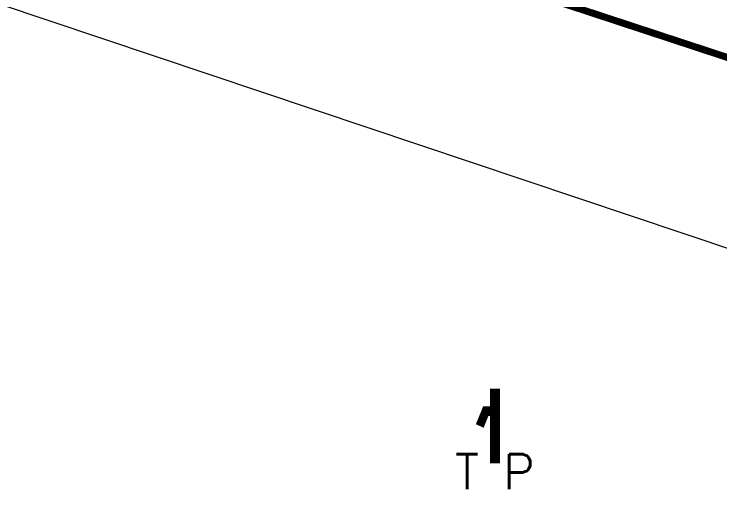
# Model space of a CAD drawing. Header units: inches. Extents: x 350994 to 353538, y 1581369 to 1583842.
# Drawn here: x 351400.89 to 351410.95, y 1583191.15 to 1583198.2 of the extents above; entities that cross this region are included whole.
import ezdxf
from ezdxf.enums import TextEntityAlignment as Align

# ---------------------------------------------------------------- set-up
doc = ezdxf.new("R2010")
doc.units = ezdxf.units.IN
doc.header["$MEASUREMENT"] = 0
doc.linetypes.add('1', pattern=[0])
for name, color, linetype in [('EP TF', 5, 'Continuous'), ("ROAD'S", 1, '1'), ('TAP', 180, 'Continuous')]:
    doc.layers.add(name, color=color, linetype=linetype)
doc.styles.add('ROMANS', font='ROMANS.shx')
doc.styles.get("Standard").update_dxf_attribs({"font": 'arial.ttf'})
doc.linetypes.add('SILT_FENCE', pattern='A,0.5,-0.2,["EP",Standard,S=0.1,R=0,X=-0.1,Y=-0.05],-0.2', length=0.9)

msp = doc.modelspace()

# ---------------------------------------------------------------- linework, layer by layer
at = {"layer": 'EP TF', "color": 252, "linetype": 'SILT_FENCE', "lineweight": 5, "ltscale": 6, "elevation": 97.614}
msp.add_lwpolyline([(352025.499, 1582984.555), (352013.883, 1582988.032), (351986.12, 1582998.117), (351951.915, 1583009.746), (351876.576, 1583035.217), (351840.261, 1583047.696), (351802.673, 1583060.544), (351762.275, 1583074.103), (351725.054, 1583086.642), (351691.929, 1583098.187), (351553.178, 1583146.847), (351517.646, 1583158.694), (351492.809, 1583167.263), (351468.143, 1583175.612), (351443.067, 1583184.115), (351416.279, 1583193.103), (351390.959, 1583201.595), (351371.294, 1583208.271), (351334.549, 1583220.761)], dxfattribs=at)
at = {"layer": "ROAD'S", "lineweight": 5, "const_width": 0.1}
msp.add_lwpolyline([(351304.091, 1583161.22), (351358.679, 1583143.789), (351460.96, 1583109.702), (351522.085, 1583088.954), (351526.73, 1583088.676), (351527.686, 1583089.484), (351547.435, 1583147.465), (351548.201, 1583150.043), (351547.703, 1583151.231), (351540.484, 1583154.313), (351528.745, 1583157.78), (351442.317, 1583187.289), (351392.046, 1583203.837), (351392.046, 1583203.837)], dxfattribs=at)
at = {"layer": 'TAP', "lineweight": 5, "const_width": 0.07}
msp.add_lwpolyline([(351407.711, 1583192.567), (351407.601, 1583192.567), (351407.518, 1583192.364), (351407.565, 1583192.343), (351407.629, 1583192.499), (351407.711, 1583192.499), (351407.711, 1583191.821), (351407.781, 1583191.821), (351407.781, 1583192.816), (351407.711, 1583192.816)], close=True, dxfattribs=at)
msp.add_lwpolyline([(351407.711, 1583192.16), (351407.781, 1583192.16)], dxfattribs=at)

# ---------------------------------------------------------------- texts
at = {"layer": 'TAP', "lineweight": 9, "style": 'ROMANS'}
msp.add_text('T P', height=0.5, dxfattribs=at).set_placement((351407.744, 1583191.671), align=Align.MIDDLE_CENTER)

doc.saveas('drawing.dxf')
